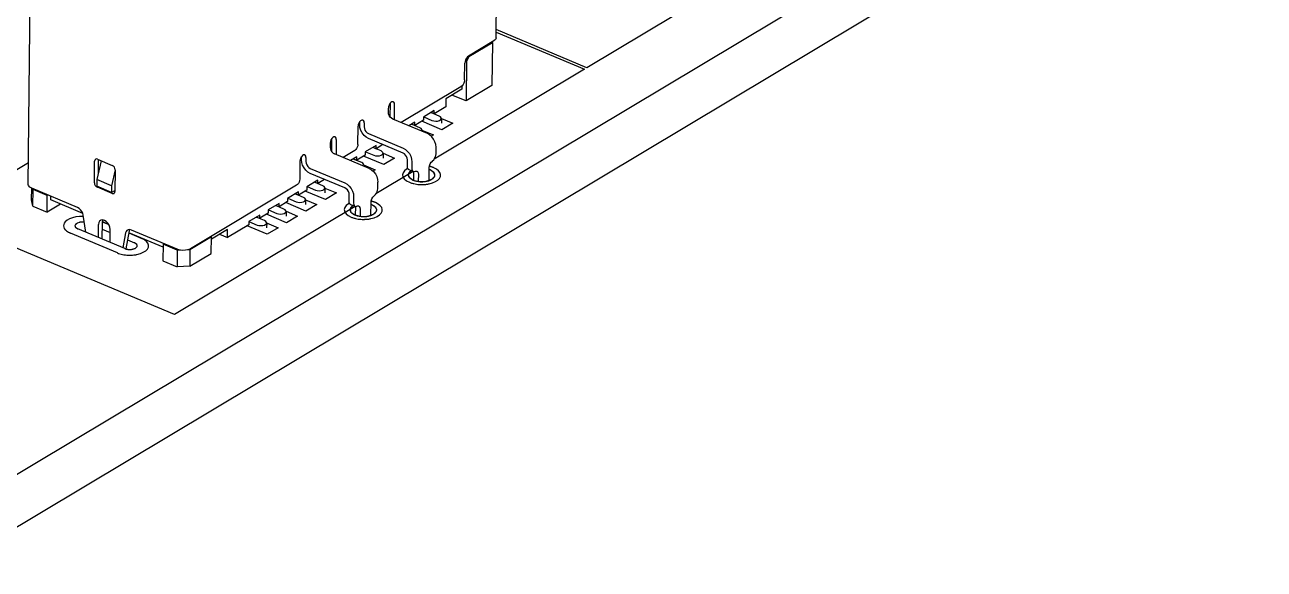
# Model space of a CAD drawing. Header units: millimetres. Extents: x 0 to 841, y 0 to 594.
# Drawn here: x 744.87 to 761.14, y 447.82 to 454.96 of the extents above; entities that cross this region are included whole.
import ezdxf

# ---------------------------------------------------------------- set-up
doc = ezdxf.new("R2010")
doc.units = ezdxf.units.MM
doc.header["$LTSCALE"] = 46.255
doc.layers.add('ASSEM_MEM', color=7, linetype='CONTINUOUS')

msp = doc.modelspace()

# ---------------------------------------------------------------- linework, layer by layer
at = {"layer": 'ASSEM_MEM', "color": 7, "linetype": 'CONTINUOUS'}
for p, q in [((743.839, 448.509), (797.351, 480.516)), ((743.832, 447.816), (797.345, 479.824)), ((751.055, 454.788), (751.08, 457.538)), ((744.912, 452.864), (744.941, 455.96)), ((754.617, 455.815), (752.245, 454.396)), ((752.245, 454.396), (751.056, 454.896)), ((751.056, 454.863), (752.213, 454.377)), ((751.026, 454.749), (750.692, 454.549)), ((750.696, 454.542), (751.005, 454.726)), ((751.005, 454.726), (751, 454.164)), ((751.005, 454.726), (751.003, 454.735)), ((750.696, 454.542), (750.664, 454.479)), ((750.687, 454.545), (750.696, 454.542)), ((752.213, 454.377), (750.242, 453.198)), ((750.641, 454.239), (750.643, 454.455)), ((750.649, 454.486), (750.664, 454.479)), ((750.664, 454.479), (750.659, 453.96)), ((750.593, 454.145), (749.808, 453.676)), ((750.602, 454.114), (750.395, 453.99)), ((750.659, 453.96), (750.474, 454.037)), ((750.603, 454.153), (750.602, 454.114)), ((751, 454.164), (750.659, 453.96)), ((749.64, 453.812), (749.64, 453.866)), ((749.662, 453.926), (749.66, 453.754)), ((749.718, 453.714), (749.72, 453.914)), ((750.394, 453.882), (750.243, 453.791)), ((750.395, 453.99), (750.394, 453.882)), ((750.152, 453.532), (749.697, 453.723)), ((750.1, 453.706), (749.988, 453.639)), ((750.342, 453.582), (750.078, 453.693)), ((750.243, 453.835), (750.1, 453.749)), ((750.1, 453.749), (750.1, 453.706)), ((750.103, 453.75), (750.212, 453.704)), ((750.308, 453.761), (750.198, 453.808)), ((750.201, 453.809), (750.243, 453.791)), ((750.243, 453.791), (750.243, 453.835)), ((750.335, 453.732), (750.335, 453.667)), ((750.335, 453.731), (750.486, 453.668)), ((749.24, 453.39), (749.242, 453.628)), ((749.263, 453.646), (749.264, 453.688)), ((749.322, 453.675), (749.321, 453.621)), ((749.378, 453.532), (749.833, 453.341)), ((749.989, 453.682), (749.908, 453.634)), ((750.053, 453.609), (749.943, 453.655)), ((749.946, 453.657), (749.988, 453.639)), ((749.988, 453.639), (749.989, 453.682)), ((750.08, 453.58), (750.08, 453.562)), ((750.08, 453.579), (750.231, 453.515)), ((750.486, 453.668), (750.342, 453.582)), ((748.876, 453.409), (748.875, 453.355)), ((748.896, 453.296), (748.897, 453.469)), ((748.955, 453.456), (748.953, 453.257)), ((749.479, 453.377), (749.336, 453.292)), ((749.833, 453.276), (749.378, 453.467)), ((749.568, 453.387), (749.478, 453.334)), ((749.478, 453.334), (749.479, 453.377)), ((750.231, 453.515), (750.201, 453.497)), ((748.499, 453.188), (748.499, 453.231)), ((748.557, 453.218), (748.557, 453.164)), ((749.387, 453.074), (748.932, 453.265)), ((749.199, 453.312), (749.044, 453.219)), ((749.224, 453.225), (749.143, 453.177)), ((749.335, 453.248), (749.224, 453.182)), ((749.224, 453.182), (749.224, 453.225)), ((749.578, 453.125), (749.314, 453.236)), ((749.336, 453.292), (749.335, 453.248)), ((749.338, 453.293), (749.448, 453.247)), ((749.543, 453.304), (749.434, 453.35)), ((749.436, 453.352), (749.478, 453.334)), ((749.571, 453.275), (749.57, 453.21)), ((749.57, 453.274), (749.721, 453.21)), ((749.721, 453.21), (749.578, 453.125)), ((750.265, 453.266), (750.266, 453.353)), ((743.747, 452.453), (744.915, 453.152)), ((745.781, 452.887), (745.783, 453.169)), ((745.869, 453.176), (745.813, 452.928)), ((745.822, 453.196), (746.015, 453.115)), ((745.831, 453.192), (745.829, 452.999)), ((746.052, 453.055), (746.006, 452.847)), ((746.053, 453.055), (746.05, 452.774)), ((748.478, 453.171), (748.475, 452.932)), ((748.614, 453.075), (749.069, 452.884)), ((749.289, 453.152), (749.179, 453.198)), ((749.181, 453.199), (749.224, 453.182)), ((749.315, 453.121), (749.466, 453.058)), ((749.316, 453.122), (749.316, 453.104)), ((749.466, 453.058), (749.436, 453.04)), ((749.886, 453.071), (749.879, 453.067)), ((749.894, 453.076), (749.886, 453.071)), ((749.889, 453.1), (749.89, 453.187)), ((749.908, 453.06), (749.965, 453.035)), ((749.941, 453.046), (749.938, 453.044)), ((749.948, 453.163), (749.947, 453.076)), ((749.99, 453.037), (749.994, 453.039)), ((750.187, 453.055), (750.17, 453.059)), ((750.175, 452.92), (750.176, 453.085)), ((750.181, 453.057), (750.176, 453.059)), ((750.187, 453.055), (750.181, 453.057)), ((750.217, 453.172), (750.221, 453.176)), ((746.006, 452.847), (745.813, 452.928)), ((745.813, 452.928), (745.813, 452.841)), ((748.714, 452.92), (748.571, 452.834)), ((749.068, 452.819), (748.613, 453.01)), ((748.779, 452.847), (748.669, 452.893)), ((748.672, 452.895), (748.714, 452.877)), ((748.803, 452.93), (748.714, 452.877)), ((748.714, 452.877), (748.714, 452.92)), ((749.967, 453.033), (749.477, 452.741)), ((749.501, 452.809), (749.502, 452.896)), ((749.9, 452.99), (749.911, 452.959)), ((749.911, 452.959), (749.964, 452.922)), ((749.964, 452.922), (749.974, 452.918)), ((749.975, 453.023), (749.974, 453.034)), ((749.974, 452.922), (749.975, 453.023)), ((750.033, 452.999), (750.032, 452.906)), ((750.136, 452.906), (750.21, 452.932)), ((744.956, 452.664), (744.958, 452.816)), ((745.559, 452.563), (744.958, 452.816)), ((744.974, 452.797), (744.972, 452.81)), ((744.972, 452.58), (744.974, 452.797)), ((745.16, 452.719), (744.974, 452.797)), ((745.158, 452.502), (745.16, 452.719)), ((745.172, 452.726), (745.16, 452.719)), ((745.804, 452.837), (745.819, 452.828)), ((746.005, 452.76), (745.813, 452.841)), ((746.011, 452.747), (745.819, 452.828)), ((746.006, 452.847), (746.005, 452.76)), ((746.051, 452.787), (746.005, 452.76)), ((746.042, 452.782), (746.05, 452.779)), ((748.435, 452.855), (747.041, 452.021)), ((748.46, 452.768), (748.316, 452.682)), ((748.524, 452.694), (748.414, 452.741)), ((748.417, 452.742), (748.459, 452.724)), ((748.571, 452.791), (748.459, 452.724)), ((748.459, 452.724), (748.46, 452.768)), ((748.813, 452.667), (748.549, 452.778)), ((748.571, 452.834), (748.571, 452.791)), ((748.574, 452.836), (748.683, 452.79)), ((748.806, 452.818), (748.806, 452.753)), ((748.806, 452.817), (748.957, 452.753)), ((748.957, 452.753), (748.813, 452.667)), ((749.124, 452.643), (749.125, 452.73)), ((749.452, 452.715), (749.456, 452.718)), ((750.081, 452.863), (750.091, 452.864)), ((744.972, 452.58), (744.956, 452.664)), ((744.972, 452.58), (745.158, 452.502)), ((745.334, 452.607), (745.158, 452.502)), ((745.207, 452.661), (745.207, 452.711)), ((745.628, 452.484), (745.207, 452.661)), ((749.202, 452.576), (746.83, 451.157)), ((748.205, 452.615), (748.061, 452.53)), ((748.269, 452.542), (748.16, 452.588)), ((748.162, 452.59), (748.204, 452.572)), ((748.316, 452.639), (748.204, 452.572)), ((748.204, 452.572), (748.205, 452.615)), ((748.558, 452.515), (748.295, 452.626)), ((748.316, 452.682), (748.316, 452.639)), ((748.319, 452.683), (748.429, 452.637)), ((748.551, 452.665), (748.551, 452.6)), ((748.551, 452.664), (748.702, 452.601)), ((748.702, 452.601), (748.558, 452.515)), ((749.121, 452.614), (749.115, 452.61)), ((749.129, 452.618), (749.121, 452.614)), ((749.143, 452.602), (749.201, 452.578)), ((749.177, 452.588), (749.174, 452.587)), ((749.183, 452.705), (749.182, 452.619)), ((749.211, 452.566), (749.209, 452.577)), ((749.21, 452.464), (749.211, 452.566)), ((749.225, 452.58), (749.229, 452.582)), ((749.422, 452.598), (749.406, 452.602)), ((749.41, 452.462), (749.412, 452.627)), ((749.417, 452.6), (749.412, 452.602)), ((749.422, 452.598), (749.417, 452.6)), ((746.83, 451.157), (743.747, 452.453)), ((745.667, 452.238), (745.634, 452.461)), ((745.885, 452.392), (745.881, 452.367)), ((745.889, 452.399), (745.885, 452.392)), ((747.95, 452.463), (747.807, 452.377)), ((748.015, 452.39), (747.905, 452.436)), ((747.907, 452.437), (747.95, 452.42)), ((748.061, 452.486), (747.95, 452.42)), ((747.95, 452.42), (747.95, 452.463)), ((748.304, 452.363), (748.04, 452.473)), ((748.061, 452.53), (748.061, 452.486)), ((748.064, 452.531), (748.174, 452.485)), ((748.297, 452.513), (748.296, 452.448)), ((748.296, 452.512), (748.447, 452.448)), ((748.447, 452.448), (748.304, 452.363)), ((749.136, 452.533), (749.147, 452.502)), ((749.147, 452.502), (749.199, 452.465)), ((749.199, 452.465), (749.21, 452.46)), ((749.269, 452.542), (749.268, 452.448)), ((749.316, 452.406), (749.327, 452.406)), ((749.372, 452.449), (749.446, 452.475)), ((746.082, 451.966), (745.466, 452.225)), ((746.178, 452.023), (745.561, 452.282)), ((745.832, 452.169), (745.834, 452.339)), ((745.881, 452.367), (745.879, 452.149)), ((745.881, 452.278), (745.987, 452.233)), ((745.882, 452.375), (745.969, 452.338)), ((745.967, 452.341), (745.883, 452.377)), ((745.986, 452.104), (745.988, 452.274)), ((746.188, 452.228), (746.152, 452.034)), ((746.195, 452.247), (746.188, 452.228)), ((746.236, 452.256), (746.191, 452.021)), ((746.682, 452.041), (746.231, 452.23)), ((746.231, 452.228), (746.401, 452.157)), ((746.241, 452.272), (746.236, 452.256)), ((746.265, 452.266), (746.244, 452.272)), ((746.866, 452.014), (746.265, 452.266)), ((747.529, 452.275), (747.316, 452.148)), ((747.806, 452.334), (747.528, 452.167)), ((747.528, 452.167), (747.529, 452.275)), ((748.049, 452.21), (747.785, 452.321)), ((747.807, 452.377), (747.806, 452.334)), ((747.809, 452.379), (747.919, 452.332)), ((748.042, 452.36), (748.041, 452.295)), ((748.041, 452.359), (748.192, 452.296)), ((748.192, 452.296), (748.049, 452.21)), ((746.214, 452.138), (746.305, 452.099)), ((746.682, 452.079), (746.68, 451.862)), ((746.682, 452.079), (746.694, 452.086)), ((746.868, 452.001), (746.682, 452.079)), ((747.316, 452.176), (747.035, 452.008)), ((747.307, 452.18), (747.316, 452.176)), ((747.314, 451.959), (747.316, 452.176)), ((747.422, 452.212), (747.528, 452.167)), ((746.178, 452.023), (746.225, 452.012)), ((746.178, 452.023), (746.181, 452.022)), ((746.185, 451.94), (746.187, 451.94)), ((746.219, 452.013), (746.225, 452.012)), ((746.868, 452.001), (746.866, 451.784)), ((746.909, 452.003), (746.868, 452.001)), ((747.035, 452.008), (747.003, 452.006)), ((747.035, 452.008), (747.033, 451.791)), ((747.033, 451.791), (747.314, 451.959)), ((746.68, 451.862), (746.866, 451.784)), ((747.033, 451.791), (746.866, 451.784))]:
    msp.add_line(p, q, dxfattribs=at)
for points in [[(751.055, 454.788), (751.055, 454.785), (751.046, 454.765), (751.026, 454.749)], [(750.692, 454.549), (750.677, 454.537), (750.664, 454.52), (750.653, 454.499), (750.646, 454.476), (750.643, 454.455)], [(750.641, 454.239), (750.639, 454.218), (750.632, 454.195), (750.621, 454.174), (750.608, 454.157), (750.593, 454.145)], [(749.673, 453.939), (749.66, 453.925), (749.65, 453.906), (749.643, 453.885), (749.64, 453.866)], [(749.704, 453.947), (749.7, 453.949), (749.687, 453.947), (749.673, 453.939)], [(749.72, 453.914), (749.718, 453.93), (749.711, 453.943), (749.704, 453.947)], [(749.275, 453.701), (749.262, 453.686), (749.251, 453.668), (749.244, 453.647), (749.242, 453.628)], [(749.306, 453.709), (749.302, 453.71), (749.289, 453.709), (749.275, 453.701)], [(749.322, 453.675), (749.32, 453.692), (749.313, 453.705), (749.306, 453.709)], [(749.663, 453.749), (749.65, 453.769), (749.642, 453.791), (749.64, 453.812)], [(749.697, 453.723), (749.679, 453.733), (749.663, 453.749)], [(750.212, 453.704), (750.235, 453.698), (750.261, 453.695), (750.286, 453.697), (750.309, 453.704), (750.325, 453.714), (750.334, 453.726), (750.335, 453.732)], [(750.335, 453.732), (750.334, 453.739), (750.325, 453.751), (750.308, 453.761)], [(749.378, 453.467), (749.348, 453.484), (749.32, 453.509), (749.296, 453.54), (749.278, 453.574), (749.267, 453.611), (749.263, 453.646)], [(749.321, 453.621), (749.324, 453.6), (749.332, 453.579), (749.345, 453.559), (749.361, 453.543), (749.378, 453.532)], [(750.08, 453.58), (750.079, 453.587), (750.07, 453.599), (750.053, 453.609)], [(750.073, 453.565), (750.079, 453.574), (750.08, 453.58)], [(750.266, 453.353), (750.262, 453.388), (750.251, 453.424), (750.233, 453.459), (750.209, 453.49), (750.181, 453.515), (750.152, 453.532)], [(748.909, 453.482), (748.896, 453.467), (748.885, 453.449), (748.878, 453.428), (748.876, 453.409)], [(748.94, 453.49), (748.936, 453.491), (748.923, 453.49), (748.909, 453.482)], [(748.955, 453.456), (748.953, 453.473), (748.946, 453.485), (748.94, 453.49)], [(749.24, 453.39), (749.238, 453.372), (749.232, 453.353), (749.223, 453.336), (749.212, 453.322), (749.199, 453.312)], [(748.511, 453.244), (748.498, 453.229), (748.487, 453.211), (748.48, 453.19), (748.478, 453.171)], [(748.542, 453.252), (748.538, 453.253), (748.525, 453.252), (748.511, 453.244)], [(748.557, 453.218), (748.555, 453.235), (748.548, 453.247), (748.542, 453.252)], [(748.875, 453.355), (748.878, 453.334), (748.886, 453.312)], [(748.886, 453.312), (748.899, 453.292), (748.915, 453.276), (748.932, 453.265)], [(749.448, 453.247), (749.47, 453.24), (749.496, 453.238), (749.522, 453.24), (749.544, 453.247), (749.561, 453.257), (749.57, 453.269), (749.571, 453.275)], [(749.571, 453.275), (749.569, 453.282), (749.56, 453.294), (749.543, 453.304)], [(749.833, 453.341), (749.863, 453.324), (749.891, 453.299), (749.915, 453.269), (749.933, 453.234), (749.944, 453.197), (749.948, 453.163)], [(749.89, 453.187), (749.887, 453.208), (749.879, 453.23), (749.866, 453.249), (749.85, 453.266), (749.833, 453.276)], [(750.221, 453.176), (750.235, 453.188), (750.247, 453.205), (750.257, 453.225), (750.263, 453.246), (750.265, 453.266)], [(745.796, 453.195), (745.795, 453.194), (745.786, 453.184), (745.783, 453.169)], [(745.822, 453.196), (745.808, 453.199), (745.796, 453.195)], [(746.053, 453.055), (746.05, 453.073), (746.042, 453.091), (746.029, 453.105), (746.015, 453.115)], [(748.613, 453.01), (748.584, 453.027), (748.556, 453.052), (748.532, 453.082), (748.514, 453.117), (748.502, 453.154), (748.499, 453.188)], [(748.557, 453.164), (748.559, 453.143), (748.567, 453.121), (748.58, 453.101), (748.596, 453.085), (748.614, 453.075)], [(749.316, 453.122), (749.315, 453.13), (749.305, 453.142), (749.289, 453.152)], [(749.308, 453.107), (749.315, 453.116), (749.316, 453.122)], [(749.387, 453.074), (749.417, 453.057), (749.445, 453.033), (749.469, 453.002), (749.487, 452.967), (749.498, 452.931), (749.502, 452.896)], [(749.879, 453.067), (749.85, 453.044), (749.832, 453.019), (749.825, 452.991), (749.831, 452.964), (749.849, 452.937), (749.877, 452.914), (749.916, 452.893)], [(749.908, 453.06), (749.906, 453.06), (749.897, 453.069), (749.891, 453.083), (749.889, 453.1)], [(749.94, 453.045), (749.903, 453.004), (749.9, 452.99)], [(749.938, 453.044), (749.934, 453.041), (749.931, 453.039), (749.927, 453.036), (749.924, 453.034), (749.921, 453.031), (749.918, 453.028)], [(749.947, 453.076), (749.949, 453.058), (749.955, 453.044), (749.964, 453.036), (749.965, 453.035)], [(749.994, 453.039), (750.009, 453.041), (750.014, 453.039)], [(750.014, 453.039), (750.022, 453.034), (750.03, 453.019), (750.033, 452.999)], [(750.175, 452.873), (750.219, 452.885), (750.257, 452.902), (750.288, 452.921), (750.31, 452.944), (750.323, 452.969), (750.325, 452.995), (750.317, 453.02), (750.298, 453.044), (750.271, 453.065), (750.235, 453.084)], [(750.176, 453.085), (750.179, 453.108), (750.188, 453.133), (750.201, 453.156), (750.217, 453.172)], [(750.2, 453.096), (750.197, 453.097), (750.193, 453.098), (750.19, 453.099), (750.186, 453.1), (750.182, 453.101), (750.179, 453.102)], [(750.25, 452.987), (750.239, 453.018), (750.187, 453.055)], [(750.25, 452.987), (750.248, 453), (750.243, 453.012), (750.234, 453.024), (750.221, 453.036), (750.206, 453.046), (750.187, 453.055)], [(750.235, 453.084), (750.23, 453.086), (750.224, 453.088), (750.219, 453.09), (750.213, 453.092), (750.207, 453.094), (750.2, 453.096)], [(745.781, 452.887), (745.783, 452.87), (745.792, 452.852), (745.804, 452.837)], [(748.475, 452.932), (748.473, 452.915), (748.467, 452.896), (748.458, 452.879), (748.447, 452.864), (748.435, 452.855)], [(749.069, 452.884), (749.098, 452.867), (749.126, 452.842), (749.15, 452.811), (749.168, 452.776), (749.18, 452.74), (749.183, 452.705)], [(749.918, 453.028), (749.913, 453.023), (749.909, 453.016), (749.905, 453.01), (749.902, 453.003), (749.901, 452.997), (749.9, 452.99)], [(749.9, 452.99), (749.901, 452.985), (749.901, 452.98), (749.903, 452.974), (749.905, 452.969), (749.908, 452.964), (749.911, 452.959)], [(749.911, 452.959), (749.917, 452.952), (749.924, 452.945), (749.933, 452.939), (749.942, 452.933), (749.952, 452.927), (749.964, 452.922)], [(749.916, 452.893), (749.925, 452.89), (749.934, 452.886), (749.944, 452.883), (749.953, 452.88), (749.963, 452.877), (749.974, 452.875)], [(749.964, 452.922), (750.046, 452.902), (750.136, 452.906)], [(749.965, 453.035), (749.976, 453.034), (749.99, 453.037)], [(749.974, 452.918), (749.985, 452.914), (749.996, 452.911), (750.008, 452.908), (750.021, 452.906), (750.033, 452.904), (750.046, 452.902)], [(750.046, 452.902), (750.053, 452.902), (750.059, 452.901), (750.066, 452.901), (750.073, 452.901), (750.079, 452.901), (750.086, 452.901)], [(750.086, 452.901), (750.094, 452.901), (750.103, 452.902), (750.111, 452.903), (750.119, 452.903), (750.128, 452.905), (750.136, 452.906)], [(750.136, 452.906), (750.143, 452.907), (750.149, 452.909), (750.156, 452.91), (750.162, 452.912), (750.169, 452.914), (750.175, 452.916)], [(750.175, 452.916), (750.181, 452.918), (750.188, 452.921), (750.193, 452.923), (750.199, 452.926), (750.205, 452.929), (750.21, 452.932)], [(750.21, 452.932), (750.248, 452.973), (750.25, 452.987)], [(750.21, 452.932), (750.219, 452.938), (750.227, 452.944), (750.234, 452.951), (750.24, 452.958), (750.245, 452.965), (750.248, 452.973)], [(750.248, 452.973), (750.248, 452.975), (750.249, 452.977), (750.25, 452.98), (750.25, 452.982), (750.25, 452.985), (750.25, 452.987)], [(744.958, 452.816), (744.932, 452.83), (744.916, 452.849), (744.912, 452.864)], [(746.011, 452.747), (746.026, 452.744), (746.038, 452.747)], [(746.038, 452.747), (746.039, 452.748), (746.047, 452.759), (746.05, 452.774)], [(748.683, 452.79), (748.706, 452.783), (748.732, 452.781), (748.757, 452.783), (748.78, 452.789), (748.796, 452.799), (748.805, 452.812), (748.806, 452.818)], [(748.806, 452.818), (748.805, 452.825), (748.796, 452.837), (748.779, 452.847)], [(749.125, 452.73), (749.123, 452.751), (749.115, 452.772), (749.102, 452.792), (749.086, 452.808), (749.068, 452.819)], [(749.412, 452.627), (749.415, 452.651), (749.424, 452.676), (749.437, 452.699), (749.452, 452.715)], [(749.456, 452.718), (749.47, 452.731), (749.482, 452.748), (749.492, 452.768), (749.499, 452.789), (749.501, 452.809)], [(749.974, 452.875), (749.99, 452.872), (750.008, 452.869), (750.025, 452.866), (750.043, 452.865), (750.062, 452.864), (750.081, 452.863)], [(750.091, 452.864), (750.096, 452.864), (750.102, 452.864), (750.107, 452.864), (750.112, 452.865), (750.117, 452.865), (750.122, 452.865)], [(750.122, 452.865), (750.131, 452.866), (750.139, 452.867), (750.148, 452.868), (750.157, 452.87), (750.166, 452.871), (750.175, 452.873)], [(745.634, 452.461), (745.627, 452.486), (745.615, 452.511), (745.599, 452.533), (745.579, 452.551), (745.559, 452.563)], [(748.429, 452.637), (748.451, 452.631), (748.477, 452.628), (748.502, 452.631), (748.525, 452.637), (748.542, 452.647), (748.55, 452.659), (748.551, 452.665)], [(748.551, 452.665), (748.55, 452.672), (748.541, 452.685), (748.524, 452.694)], [(749.115, 452.61), (749.086, 452.587), (749.067, 452.561), (749.061, 452.534), (749.066, 452.506), (749.084, 452.48), (749.113, 452.456), (749.152, 452.436)], [(749.143, 452.602), (749.142, 452.603), (749.132, 452.612), (749.126, 452.625), (749.124, 452.643)], [(749.176, 452.588), (749.138, 452.547), (749.136, 452.533)], [(749.154, 452.571), (749.149, 452.565), (749.144, 452.559), (749.141, 452.553), (749.138, 452.546), (749.136, 452.539), (749.136, 452.533)], [(749.174, 452.587), (749.17, 452.584), (749.166, 452.582), (749.163, 452.579), (749.16, 452.577), (749.157, 452.574), (749.154, 452.571)], [(749.182, 452.619), (749.184, 452.601), (749.19, 452.587), (749.2, 452.579), (749.201, 452.578)], [(749.201, 452.578), (749.212, 452.576), (749.225, 452.58)], [(749.229, 452.582), (749.245, 452.584), (749.25, 452.582)], [(749.25, 452.582), (749.258, 452.577), (749.266, 452.562), (749.269, 452.542)], [(749.41, 452.416), (749.454, 452.428), (749.493, 452.444), (749.524, 452.464), (749.546, 452.487), (749.558, 452.512), (749.56, 452.537), (749.552, 452.562), (749.534, 452.586), (749.506, 452.608), (749.47, 452.626)], [(749.436, 452.639), (749.433, 452.64), (749.429, 452.641), (749.426, 452.641), (749.422, 452.642), (749.418, 452.643), (749.414, 452.644)], [(749.486, 452.53), (749.475, 452.561), (749.422, 452.598)], [(749.486, 452.53), (749.484, 452.542), (749.479, 452.555), (749.469, 452.567), (749.457, 452.578), (749.441, 452.589), (749.422, 452.598)], [(749.47, 452.626), (749.465, 452.628), (749.46, 452.631), (749.454, 452.633), (749.448, 452.635), (749.442, 452.637), (749.436, 452.639)], [(745.636, 452.445), (745.586, 452.444), (745.538, 452.438), (745.494, 452.428), (745.454, 452.413), (745.422, 452.395), (745.397, 452.373)], [(745.859, 452.392), (745.849, 452.383), (745.837, 452.364), (745.834, 452.339)], [(745.911, 452.393), (745.887, 452.399), (745.866, 452.396), (745.859, 452.392)], [(745.974, 452.331), (745.957, 452.357), (745.935, 452.379), (745.911, 452.393)], [(748.042, 452.36), (748.04, 452.367), (748.031, 452.38), (748.015, 452.39)], [(748.174, 452.485), (748.196, 452.478), (748.222, 452.476), (748.248, 452.478), (748.27, 452.485), (748.287, 452.495), (748.296, 452.507), (748.297, 452.513)], [(748.297, 452.513), (748.295, 452.52), (748.286, 452.532), (748.269, 452.542)], [(749.136, 452.533), (749.136, 452.527), (749.137, 452.522), (749.139, 452.517), (749.141, 452.512), (749.143, 452.507), (749.147, 452.502)], [(749.147, 452.502), (749.153, 452.495), (749.16, 452.488), (749.168, 452.482), (749.177, 452.475), (749.188, 452.47), (749.199, 452.465)], [(749.152, 452.436), (749.16, 452.432), (749.17, 452.429), (749.179, 452.426), (749.189, 452.423), (749.199, 452.42), (749.209, 452.418)], [(749.199, 452.465), (749.282, 452.445), (749.372, 452.449)], [(749.209, 452.418), (749.226, 452.414), (749.243, 452.411), (749.261, 452.409), (749.279, 452.407), (749.297, 452.406), (749.316, 452.406)], [(749.21, 452.46), (749.221, 452.457), (749.232, 452.454), (749.244, 452.451), (749.256, 452.448), (749.268, 452.447), (749.282, 452.445)], [(749.282, 452.445), (749.288, 452.445), (749.295, 452.444), (749.302, 452.444), (749.308, 452.444), (749.315, 452.444), (749.322, 452.444)], [(749.322, 452.444), (749.33, 452.444), (749.338, 452.445), (749.347, 452.445), (749.355, 452.446), (749.363, 452.447), (749.372, 452.449)], [(749.327, 452.406), (749.332, 452.407), (749.337, 452.407), (749.342, 452.407), (749.347, 452.407), (749.353, 452.408), (749.358, 452.408)], [(749.358, 452.408), (749.366, 452.409), (749.375, 452.41), (749.384, 452.411), (749.392, 452.412), (749.401, 452.414), (749.41, 452.416)], [(749.372, 452.449), (749.378, 452.45), (749.385, 452.451), (749.391, 452.453), (749.398, 452.455), (749.404, 452.457), (749.41, 452.459)], [(749.41, 452.459), (749.417, 452.461), (749.423, 452.463), (749.429, 452.466), (749.435, 452.469), (749.44, 452.471), (749.446, 452.474)], [(749.446, 452.475), (749.483, 452.515), (749.486, 452.53)], [(749.446, 452.474), (749.455, 452.481), (749.463, 452.487), (749.47, 452.494), (749.476, 452.501), (749.48, 452.508), (749.483, 452.515)], [(749.483, 452.515), (749.484, 452.518), (749.485, 452.52), (749.485, 452.522), (749.486, 452.525), (749.486, 452.527), (749.486, 452.53)], [(745.397, 452.373), (745.385, 452.357), (745.377, 452.34), (745.375, 452.322), (745.377, 452.305), (745.385, 452.288), (745.397, 452.271)], [(745.397, 452.271), (745.405, 452.263), (745.414, 452.255), (745.425, 452.247), (745.438, 452.239), (745.451, 452.232), (745.466, 452.225)], [(745.637, 452.37), (745.59, 452.368), (745.548, 452.353), (745.526, 452.33), (745.525, 452.321)], [(745.647, 452.369), (745.628, 452.37), (745.608, 452.37), (745.589, 452.367), (745.571, 452.363), (745.555, 452.357), (745.543, 452.349), (745.533, 452.341), (745.527, 452.331), (745.525, 452.321)], [(745.525, 452.321), (745.531, 452.304), (745.561, 452.282)], [(745.525, 452.321), (745.525, 452.318), (745.526, 452.315), (745.527, 452.312), (745.528, 452.31), (745.529, 452.307), (745.531, 452.304)], [(745.531, 452.304), (745.535, 452.3), (745.539, 452.296), (745.543, 452.292), (745.549, 452.289), (745.555, 452.285), (745.561, 452.282)], [(745.988, 452.274), (745.984, 452.302), (745.974, 452.331)], [(746.213, 452.266), (746.207, 452.262), (746.195, 452.247)], [(746.244, 452.272), (746.224, 452.27), (746.213, 452.266)], [(747.919, 452.332), (747.941, 452.326), (747.967, 452.324), (747.993, 452.326), (748.015, 452.332), (748.032, 452.342), (748.041, 452.354), (748.042, 452.36)], [(746.342, 452.061), (746.335, 452.078), (746.305, 452.099)], [(746.342, 452.06), (746.341, 452.068), (746.337, 452.075), (746.332, 452.082), (746.325, 452.088), (746.316, 452.094), (746.305, 452.099)], [(746.339, 451.945), (746.383, 451.957), (746.422, 451.974), (746.454, 451.994), (746.476, 452.017), (746.489, 452.041), (746.491, 452.067), (746.483, 452.092), (746.465, 452.116), (746.437, 452.138), (746.401, 452.157)], [(746.082, 451.966), (746.097, 451.96), (746.113, 451.955), (746.13, 451.95), (746.147, 451.946), (746.165, 451.943), (746.185, 451.94)], [(746.181, 452.022), (746.183, 452.021), (746.184, 452.021), (746.186, 452.02), (746.188, 452.02), (746.189, 452.019), (746.191, 452.019)], [(746.187, 451.94), (746.205, 451.938), (746.224, 451.937), (746.242, 451.936), (746.261, 451.937), (746.28, 451.938), (746.299, 451.939)], [(746.191, 452.019), (746.195, 452.017), (746.2, 452.016), (746.204, 452.015), (746.209, 452.014), (746.214, 452.014), (746.219, 452.013)], [(746.225, 452.012), (746.277, 452.014), (746.319, 452.029), (746.34, 452.052), (746.342, 452.061)], [(746.225, 452.012), (746.234, 452.012), (746.242, 452.011), (746.251, 452.011), (746.26, 452.012), (746.268, 452.013), (746.277, 452.014)], [(746.277, 452.014), (746.284, 452.016), (746.292, 452.018), (746.299, 452.02), (746.306, 452.023), (746.313, 452.026), (746.319, 452.029)], [(746.299, 451.939), (746.305, 451.94), (746.312, 451.941), (746.318, 451.942), (746.325, 451.943), (746.331, 451.944), (746.339, 451.945)], [(746.319, 452.029), (746.324, 452.032), (746.329, 452.036), (746.333, 452.04), (746.336, 452.044), (746.338, 452.048), (746.34, 452.052)], [(746.34, 452.052), (746.341, 452.054), (746.341, 452.055), (746.341, 452.056), (746.341, 452.058), (746.342, 452.059), (746.342, 452.06)], [(747.041, 452.021), (747.012, 452.008), (746.976, 452.001), (746.937, 451.999), (746.899, 452.004), (746.866, 452.014)]]:
    msp.add_lwpolyline(points, dxfattribs=at)

doc.saveas('drawing.dxf')
